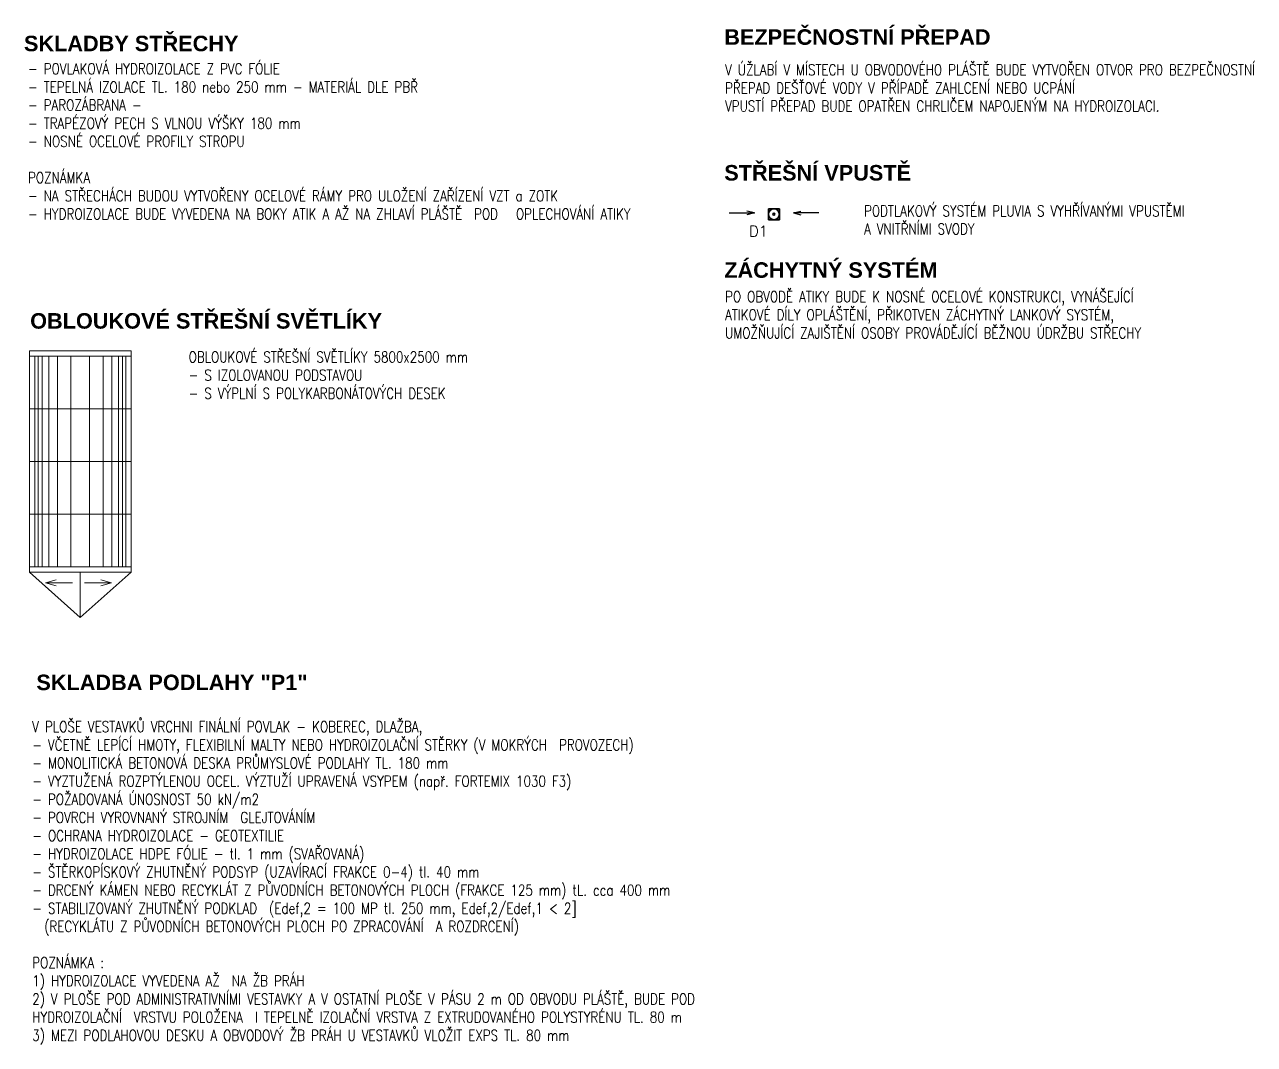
# Model space of a CAD drawing. Header units: millimetres. Extents: x 325046 to 1268204, y 1875583 to 2761998.
# Drawn here: x 1163256 to 1197117, y 2369002 to 2397097 of the extents above; entities that cross this region are included whole.
import ezdxf

# ---------------------------------------------------------------- set-up
doc = ezdxf.new("R2010")
doc.units = ezdxf.units.MM
doc.header["$LTSCALE"] = 100
doc.linetypes.add('ACAD_ISO03W100', pattern=[30, 12, -18])
doc.linetypes.add('ČÁRKOVANÁ', pattern=[19.05, 12.7, -6.35])
for name, color, linetype in [('DEŠŤOVÉ - Pluvia', 5, 'Continuous'), ('DEŠŤOVÉ SVODY', 4, 'Continuous'), ('Legenda', 7, 'Continuous'), ('POPIS', 7, 'Continuous'), ('TENKÁ', 7, 'Continuous')]:
    doc.layers.add(name, color=color, linetype=linetype)
doc.layers.add('TENKÉ', color=9, linetype='Continuous', lineweight=9)
doc.styles.add('ARIEL', font='arialbd.ttf')
doc.styles.add('FSIMPLEX', font='simplex.shx')
doc.styles.add('P_200', font='romans.shx', dxfattribs={"width": 0.7, "height": 480})
doc.styles.add('ROMANS', font='romans.shx', dxfattribs={"width": 0.8})
doc.dimstyles.new('KOTY_200', dxfattribs={"dimtxt": 480, "dimasz": 400, "dimexe": 200, "dimexo": 400, "dimgap": 250, "dimtad": 3, "dimdec": 0, "dimzin": 0, "dimtxsty": 'P_200', "dimblk": 'ARCHTICK', "dimcen": 0.36, "dimdle": 200, "dimclrd": 256, "dimclre": 256, "dimclrt": 256, "dimadec": 0, "dimazin": 0, "dimtfac": 1, "dimtdec": 0, "dimtix": 1, "dimtmove": 2, "dimatfit": 3, "dimldrblk": 'OPEN30', "dimfxl": 50, "dimtolj": 1, "dimtzin": 0, "dimlwd": -1, "dimlwe": -1, "dimarcsym": 0})

# ---------------------------------------------------------------- blocks, each defined once
blk = doc.blocks.new('_ARCHTICK')
at = {"color": 0, "linetype": 'ByBlock', "const_width": 0.15}
blk.add_lwpolyline([(-0.5, -0.5), (0.5, 0.5)], dxfattribs=at)
blk = doc.blocks.new('_Open30')
at = {"color": 0, "linetype": 'ByBlock', "lineweight": -2}
for p, q in [((-1, 0.27), (0, 0)), ((0, 0), (-1, -0.27)), ((0, 0), (-1, 0))]:
    blk.add_line(p, q, dxfattribs=at)
blk = doc.blocks.new('VTOK12l')
at = {"linetype": 'ACAD_ISO03W100', "lineweight": 35, "ltscale": 0.001}
blk.add_lwpolyline([(-0.15, 0.15), (0.15, 0.15), (0.15, -0.15), (-0.15, -0.15)], close=True, dxfattribs=at)
at = {"lineweight": 35}
for radius in [0.15, 0.028]:
    blk.add_circle((0, 0), radius, dxfattribs=at)
blk = doc.blocks.new('A$C312C7929')
at = {"layer": 'TENKÉ'}
for p, q in [((0, 6100), (1400, 7350)), ((2800, 6100), (1400, 7350)), ((1400, 7350), (1400, 6100)), ((0, 5950), (2800, 5950)), ((0, 4500), (2800, 4500)), ((0, 3050), (2800, 3050)), ((0, 1600), (2800, 1600)), ((0, 150), (2800, 150))]:
    blk.add_line(p, q, dxfattribs=at)
at = {"layer": 'TENKÉ', "color": 8}
for p, q in [((243, 5950), (243, 150)), ((353, 5950), (353, 150)), ((532, 5950), (532, 150)), ((767, 5950), (767, 150)), ((1143, 5950), (1143, 150)), ((1657, 5950), (1657, 150)), ((2033, 5950), (2033, 150)), ((2268, 5950), (2268, 150)), ((2447, 5950), (2447, 150)), ((2557, 5950), (2557, 150))]:
    blk.add_line(p, q, dxfattribs=at)
at = {"layer": 'TENKÉ'}
blk.add_lwpolyline([(0, 6100), (2800, 6100), (2800, 0), (0, 0)], close=True, dxfattribs=at)
at = {"layer": 'TENKÉ', "linetype": 'ČÁRKOVANÁ', "ltscale": 20}
blk.add_lwpolyline([(150, 5950), (2650, 5950), (2650, 150), (150, 150)], close=True, dxfattribs=at)
at = {"layer": 'TENKÉ'}
for points in [[(439, 6393), (1186, 6393)], [(2261, 6393), (1514, 6393)]]:
    blk.add_leader(points, dimstyle='KOTY_200', override={"dimasz": 300, "dimgap": 250, "dimtad": 0, "dimtxsty": 'P_200'}, dxfattribs=at)

msp = doc.modelspace()

# ---------------------------------------------------------------- linework, layer by layer
at = {"layer": 'TENKÁ', "flags": 128}
for points in [[(1182653.5, 2391908.2), (1183349, 2391908.2), (1183142.5, 2391959.2)], [(1183349, 2391908.2), (1183141.5, 2391858.2)], [(1185120.2, 2391908.2), (1184424.7, 2391908.2), (1184631.2, 2391959.2)], [(1184424.7, 2391908.2), (1184632.2, 2391858.2)]]:
    msp.add_lwpolyline(points, dxfattribs=at)

# ---------------------------------------------------------------- block references
at = {"layer": 'DEŠŤOVÉ - Pluvia', "lineweight": 35, "ltscale": 10, "xscale": 1000, "yscale": 1000, "zscale": 1000}
msp.add_blockref('VTOK12l', (1183886.9, 2391871.7), dxfattribs=at)
at = {"layer": 'TENKÉ', "xscale": -1, "rotation": 180}
msp.add_blockref('A$C312C7929', (1163390.4, 2388108.9), dxfattribs=at)

# ---------------------------------------------------------------- texts
at = {"layer": 'DEŠŤOVÉ SVODY', "style": 'FSIMPLEX'}
msp.add_text('D1', height=300, dxfattribs=at).set_placement((1183200.5, 2391255.8))
at = {"layer": 'Legenda', "linetype": 'ByBlock', "lineweight": 18, "style": 'ARIEL'}
for s, p in [('BEZPEČNOSTNÍ PŘEPAD', (1182520.9, 2396540)), ('SKLADBY STŘECHY ', (1163238.6, 2396362.2)), ('STŘEŠNÍ VPUSTĚ', (1182520.9, 2392800.6)), ('ZÁCHYTNÝ SYSTÉM', (1182520.9, 2390120.8)), ('OBLOUKOVÉ STŘEŠNÍ SVĚTLÍKY', (1163409.4, 2388720.1)), ('SKLADBA PODLAHY "P1" ', (1163580.3, 2378761.5))]:
    msp.add_text(s, height=427.5, dxfattribs=at).set_placement(p)
at = {"layer": 'POPIS', "char_height": 300, "attachment_point": 1, "rotation": 0.00004, "style": 'ROMANS'}
for s, insert, width in [('- POVLAKOVÁ HYDROIZOLACE Z PVC FÓLIE \\P- TEPELNÁ IZOLACE TL. 180 nebo 250 mm - MATERIÁL DLE PBŘ\\P- PAROZÁBRANA - \\P- TRAPÉZOVÝ PECH S VLNOU VÝŠKY 180 mm\\P- NOSNÉ OCELOVÉ PROFILY STROPU\\P\\PPOZNÁMKA\\P- NA STŘECHÁCH BUDOU VYTVOŘENY OCELOVÉ RÁMY PRO ULOŽENÍ ZAŘÍZENÍ VZT a ZOTK \\P- HYDROIZOLACE BUDE VYVEDENA NA BOKY ATIK A AŽ NA ZHLAVÍ PLÁŠTĚ  POD   OPLECHOVÁNÍ ATIKY ', (1163350.4, 2396028.7), 17534.248), ('V ÚŽLABÍ V MÍSTECH U OBVODOVÉHO PLÁŠTĚ BUDE VYTVOŘEN OTVOR PRO BEZPEČNOSTNÍ PŘEPAD DEŠŤOVÉ VODY V PŘÍPADĚ ZAHLCENÍ NEBO UCPÁNÍ\\PVPUSTÍ PŘEPAD BUDE OPATŘEN CHRLIČEM NAPOJENÝM NA HYDROIZOLACI.\\P ', (1182542.6, 2396001), 16153.858), ('PODTLAKOVÝ SYSTÉM PLUVIA S VYHŘÍVANÝMI VPUSTĚMI \\PA VNITŘNÍMI SVODY', (1186369.4, 2392113.9), 16153.858), ('PO OBVODĚ ATIKY BUDE K NOSNÉ OCELOVÉ KONSTRUKCI, VYNÁŠEJÍCÍ \\PATIKOVÉ DÍLY OPLÁŠTĚNÍ, PŘIKOTVEN ZÁCHYTNÝ LANKOVÝ SYSTÉM, \\PUMOŽŇUJÍCÍ ZAJIŠTĚNÍ OSOBY PROVÁDĚJÍCÍ BĚŽNOU ÚDRŽBU STŘECHY', (1182542.6, 2389751.8), 16153.858), ('OBLOUKOVÉ STŘEŠNÍ SVĚTLÍKY 5800x2500 mm\\P- S IZOLOVANOU PODSTAVOU \\P- S VÝPLNÍ S POLYKARBONÁTOVÝCH DESEK', (1167772.4, 2388088.1), 16153.858), ('V PLOŠE VESTAVKŮ VRCHNI FINÁLNÍ POVLAK - KOBEREC, DLAŽBA, \\P- VČETNĚ LEPÍCÍ HMOTY, FLEXIBILNÍ MALTY NEBO HYDROIZOLAČNÍ STĚRKY (V MOKRÝCH  PROVOZECH)\\P- MONOLITICKÁ BETONOVÁ DESKA PRŮMYSLOVÉ PODLAHY TL. 180 mm\\P- VYZTUŽENÁ ROZPTÝLENOU OCEL. VÝZTUŽÍ UPRAVENÁ VSYPEM (např. FORTEMIX 1030 F3)\\P- POŽADOVANÁ ÚNOSNOST 50 kN/m2  \\P- POVRCH VYROVNANÝ STROJNÍM  GLEJTOVÁNÍM\\P- OCHRANA HYDROIZOLACE - GEOTEXTILIE\\P- HYDROIZOLACE HDPE FÓLIE - tl. 1 mm (SVAŘOVANÁ)\\P- ŠTĚRKOPÍSKOVÝ ZHUTNĚNÝ PODSYP (UZAVÍRACÍ FRAKCE 0-4) tl. 40 mm \\P- DRCENÝ KÁMEN NEBO RECYKLÁT Z PŮVODNÍCH BETONOVÝCH PLOCH (FRAKCE 125 mm) tL. cca 400 mm\\P- STABILIZOVANÝ ZHUTNĚNÝ PODKLAD  (Edef,2 = 100 MP tl. 250 mm, Edef,2/Edef,1 < 2] \\P  (RECYKLÁTU Z PŮVODNÍCH BETONOVÝCH PLOCH PO ZPRACOVÁNÍ  A ROZDRCENÍ) \\P \\PPOZNÁMKA :\\P1) HYDROIZOLACE VYVEDENA AŽ  NA ŽB PRÁH\\P2) V PLOŠE POD ADMINISTRATIVNÍMI VESTAVKY A V OSTATNÍ PLOŠE V PÁSU 2 m OD OBVODU PLÁŠTĚ, BUDE POD HYDROIZOLAČNÍ  VRSTVU POLOŽENA  I TEPELNĚ IZOLAČNÍ VRSTVA Z EXTRUDOVANÉHO POLYSTYRÉNU TL. 80 m\\P3) MEZI PODLAHOVOU DESKU A OBVODOVÝ ŽB PRÁH U VESTAVKŮ VLOŽIT EXPS TL. 80 mm\\P\\P\\P  ', (1163467.2, 2377903.3), 22048.572)]:
    msp.add_mtext(s, dxfattribs=dict(at, insert=insert, width=width))

doc.saveas('drawing.dxf')
